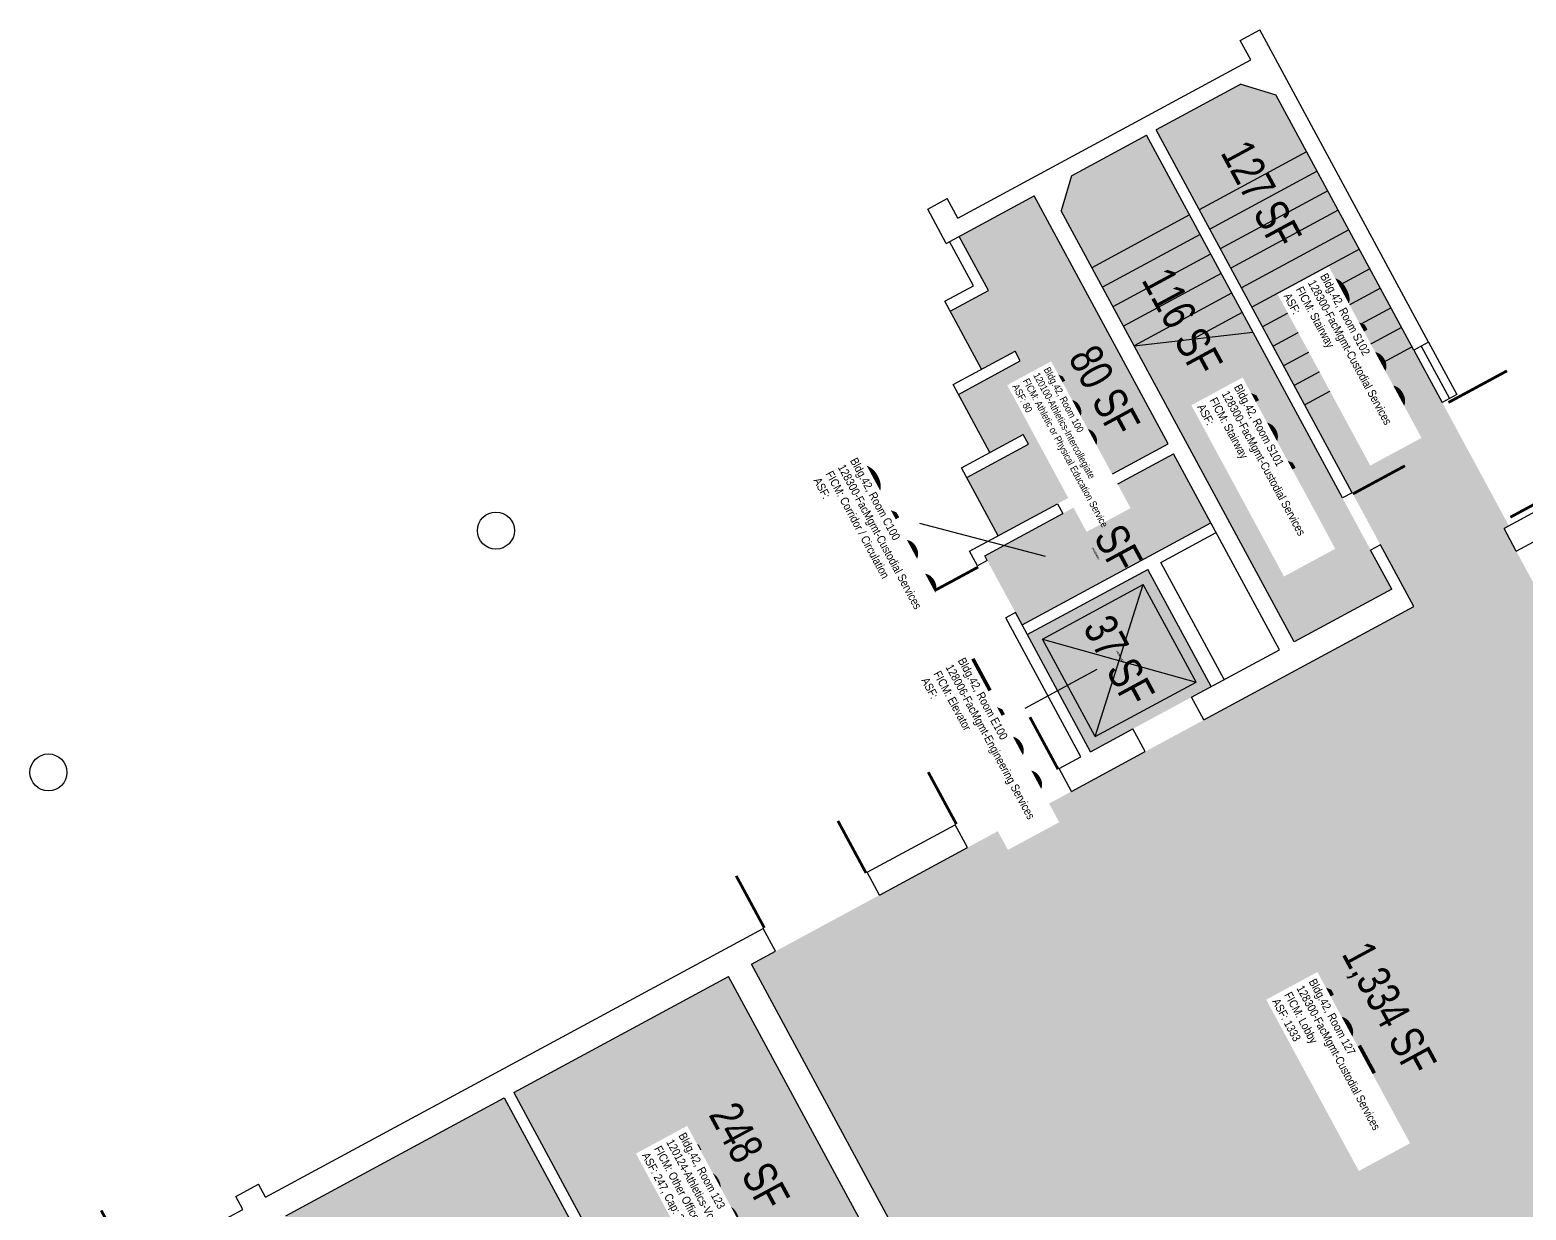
# Model space of a CAD drawing. Header units: inches. Extents: x 69218424 to 69222728, y 27664699 to 27668276.
# Drawn here: x 69219396 to 69220205, y 27667068 to 27667706 of the extents above; entities that cross this region are included whole.
import ezdxf
from ezdxf.enums import TextEntityAlignment as Align

# ---------------------------------------------------------------- set-up
doc = ezdxf.new("R2010")
doc.units = ezdxf.units.IN
doc.header["$LTSCALE"] = 240
doc.header["$MEASUREMENT"] = 0
doc.layers.get('0').update_dxf_attribs({"linetype": 'CONTINUOUS'})
for name, color, linetype in [('A-DOOR', 2, 'CONTINUOUS'), ('A-FLOR', 3, 'CONTINUOUS'), ('A-GLAZ', 1, 'CONTINUOUS'), ('A-IDEN-RNUM', 7, 'CONTINUOUS'), ('A-IDEN-SNUM', 4, 'CONTINUOUS'), ('A-IDEN-VNUM', 4, 'CONTINUOUS'), ('A-WALL', 5, 'CONTINUOUS'), ('AREA-TEXT', 3, 'CONTINUOUS'), ('Rooms-Category-Color', 7, 'CONTINUOUS'), ('Rooms-College-Color', 7, 'CONTINUOUS'), ('Rooms-Department-Color', 7, 'CONTINUOUS'), ('Rooms-Division-Color', 7, 'CONTINUOUS'), ('Rooms-Information', 7, 'CONTINUOUS')]:
    doc.layers.add(name, color=color, linetype=linetype)
doc.layers.add('A-REV', color=1, linetype='CONTINUOUS', true_color=0xff0000)
doc.styles.add('Arial', font='arial.ttf')
doc.styles.add('CP_AREA', font='arial.ttf', dxfattribs={"height": 15})
doc.styles.add('CP_ROOMSNUMBER', font='arial.ttf', dxfattribs={"height": 1})
doc.styles.add('CP_ROOMVNUMBER', font='arial.ttf', dxfattribs={"width": 0.85, "height": 0.075})

# ---------------------------------------------------------------- blocks, each defined once
blk = doc.blocks.new('ProjectRev')
at = {"transparency": 16777216}
for p, q in [((0, 0.122), (-0.1221, -0.0895)), ((0.1221, -0.0895), (0, 0.122)), ((-0.1221, -0.0895), (0.1221, -0.0895))]:
    blk.add_line(p, q, dxfattribs=at)
at = {"transparency": 16777216, "insert": (-0.1798, -0.1151), "char_height": 0.0625, "attachment_point": 1, "style": 'Arial'}
blk.add_mtext_dynamic_manual_height_columns('PJ#', width=0.24749, gutter_width=0.3125, heights=[0], dxfattribs=at)
at = {"transparency": 16777216, "style": 'Arial', "width": 0.75}
blk.add_attdef('YEAR', text='', height=0.0625, dxfattribs=at).set_placement((0, -0.0359), align=Align.MIDDLE_CENTER)
at = {"transparency": 16777216, "style": 'Arial'}
blk.add_attdef('PROJECT', text='', height=0.0625, dxfattribs=at).set_placement((-0.0276, -0.1151), align=Align.TOP_LEFT)

msp = doc.modelspace()

# ---------------------------------------------------------------- hatches: boundary and pattern name
at = {"layer": 'Rooms-Category-Color', "true_color": 0xadadad}
for points in [[(69220004.92, 27667652.18), (69220050.66, 27667676.9), (69220069.64, 27667671.24), (69220195.62, 27667438.1), (69220137.55, 27667406.72)], [(69220079.49, 27667375.35), (69220132.27, 27667403.87), (69220105.65, 27667453.14), (69219999.64, 27667649.33), (69219959.17, 27667627.46), (69219953.51, 27667608.48)], [(69220034.49, 27667439.69), (69220014.28, 27667477.08), (69219912.23, 27667421.93), (69219928.87, 27667391.14), (69219932.44, 27667384.54)], [(69220199.63, 27667424.36), (69220192.98, 27667436.67), (69220137.55, 27667406.72), (69220144.21, 27667394.41), (69219786.14, 27667200.92), (69219899.29, 27666991.53), (69219979.16, 27666843.73), (69220082.09, 27666899.35), (69220097.93, 27666907.91), (69220098.4, 27666907.03), (69220393.12, 27667066.29)], [(69219969.52, 27667315.92), (69220034.62, 27667351.1), (69220000.39, 27667414.44), (69219935.29, 27667379.26)]]:
    msp.add_hatch(color=253, dxfattribs=at).paths.add_polyline_path(points)
at = {"layer": 'Rooms-Category-Color', "true_color": 0xfbafa2}
msp.add_hatch(color=21, dxfattribs=at).paths.add_polyline_path([(69219938.93, 27667616.52), (69219898.46, 27667594.65), (69219914.27, 27667565.4), (69219893.6, 27667554.23), (69219910.59, 27667522.78), (69219928.63, 27667532.52), (69219931.48, 27667527.25), (69219898.05, 27667509.18), (69219915.04, 27667477.73), (69219933.08, 27667487.47), (69219935.93, 27667482.2), (69219902.5, 27667464.13), (69219919.5, 27667432.68), (69220011.43, 27667482.36)])
at = {"layer": 'Rooms-Category-Color', "true_color": 0xfa9ba3}
for points in [[(69219881.27, 27666995.43), (69219773.83, 27667194.26), (69219657.7, 27667131.51), (69219745.17, 27666969.63), (69219622, 27666903.07), (69219641.97, 27666866.12)], [(69219737.04, 27666972.06), (69219652.42, 27667128.66), (69219534.53, 27667064.95), (69219619.15, 27666908.35)]]:
    msp.add_hatch(color=241, dxfattribs=at).paths.add_polyline_path(points)
at = {"layer": 'Rooms-College-Color', "true_color": 0xadadad}
for points in [[(69220004.92, 27667652.18), (69220050.66, 27667676.9), (69220069.64, 27667671.24), (69220195.62, 27667438.1), (69220137.55, 27667406.72)], [(69220079.49, 27667375.35), (69220132.27, 27667403.87), (69220105.65, 27667453.14), (69219999.64, 27667649.33), (69219959.17, 27667627.46), (69219953.51, 27667608.48)], [(69220034.49, 27667439.69), (69220014.28, 27667477.08), (69219912.23, 27667421.93), (69219928.87, 27667391.14), (69219932.44, 27667384.54)], [(69219969.52, 27667315.92), (69220034.62, 27667351.1), (69220000.39, 27667414.44), (69219935.29, 27667379.26)]]:
    msp.add_hatch(color=253, dxfattribs=at).paths.add_polyline_path(points)
at = {"layer": 'Rooms-College-Color', "true_color": 0xffff64}
for points in [[(69219938.93, 27667616.52), (69219898.46, 27667594.65), (69219914.27, 27667565.4), (69219893.6, 27667554.23), (69219910.59, 27667522.78), (69219928.63, 27667532.52), (69219931.48, 27667527.25), (69219898.05, 27667509.18), (69219915.04, 27667477.73), (69219933.08, 27667487.47), (69219935.93, 27667482.2), (69219902.5, 27667464.13), (69219919.5, 27667432.68), (69220011.43, 27667482.36)], [(69220199.63, 27667424.36), (69220192.98, 27667436.67), (69220137.55, 27667406.72), (69220144.21, 27667394.41), (69219786.14, 27667200.92), (69219899.29, 27666991.53), (69219979.16, 27666843.73), (69220082.09, 27666899.35), (69220097.93, 27666907.91), (69220098.4, 27666907.03), (69220393.12, 27667066.29)], [(69219881.27, 27666995.43), (69219773.83, 27667194.26), (69219657.7, 27667131.51), (69219745.17, 27666969.63), (69219622, 27666903.07), (69219641.97, 27666866.12)], [(69219737.04, 27666972.06), (69219652.42, 27667128.66), (69219534.53, 27667064.95), (69219619.15, 27666908.35)]]:
    msp.add_hatch(color=51, dxfattribs=at).paths.add_polyline_path(points)
at = {"layer": 'Rooms-Department-Color', "true_color": 0xacacac}
for points in [[(69220004.92, 27667652.18), (69220050.66, 27667676.9), (69220069.64, 27667671.24), (69220195.62, 27667438.1), (69220137.55, 27667406.72)], [(69220079.49, 27667375.35), (69220132.27, 27667403.87), (69220105.65, 27667453.14), (69219999.64, 27667649.33), (69219959.17, 27667627.46), (69219953.51, 27667608.48)], [(69220034.49, 27667439.69), (69220014.28, 27667477.08), (69219912.23, 27667421.93), (69219928.87, 27667391.14), (69219932.44, 27667384.54)], [(69220199.63, 27667424.36), (69220192.98, 27667436.67), (69220137.55, 27667406.72), (69220144.21, 27667394.41), (69219786.14, 27667200.92), (69219899.29, 27666991.53), (69219979.16, 27666843.73), (69220082.09, 27666899.35), (69220097.93, 27666907.91), (69220098.4, 27666907.03), (69220393.12, 27667066.29)], [(69219969.52, 27667315.92), (69220034.62, 27667351.1), (69220000.39, 27667414.44), (69219935.29, 27667379.26)]]:
    msp.add_hatch(color=253, dxfattribs=at).paths.add_polyline_path(points)
at = {"layer": 'Rooms-Department-Color', "true_color": 0x604aed}
for points in [[(69219938.93, 27667616.52), (69219898.46, 27667594.65), (69219914.27, 27667565.4), (69219893.6, 27667554.23), (69219910.59, 27667522.78), (69219928.63, 27667532.52), (69219931.48, 27667527.25), (69219898.05, 27667509.18), (69219915.04, 27667477.73), (69219933.08, 27667487.47), (69219935.93, 27667482.2), (69219902.5, 27667464.13), (69219919.5, 27667432.68), (69220011.43, 27667482.36)], [(69219881.27, 27666995.43), (69219773.83, 27667194.26), (69219657.7, 27667131.51), (69219745.17, 27666969.63), (69219622, 27666903.07), (69219641.97, 27666866.12)], [(69219737.04, 27666972.06), (69219652.42, 27667128.66), (69219534.53, 27667064.95), (69219619.15, 27666908.35)]]:
    msp.add_hatch(color=173, dxfattribs=at).paths.add_polyline_path(points)
at = {"layer": 'Rooms-Division-Color', "true_color": 0xadadad}
for points in [[(69220004.92, 27667652.18), (69220050.66, 27667676.9), (69220069.64, 27667671.24), (69220195.62, 27667438.1), (69220137.55, 27667406.72)], [(69220079.49, 27667375.35), (69220132.27, 27667403.87), (69220105.65, 27667453.14), (69219999.64, 27667649.33), (69219959.17, 27667627.46), (69219953.51, 27667608.48)], [(69220034.49, 27667439.69), (69220014.28, 27667477.08), (69219912.23, 27667421.93), (69219928.87, 27667391.14), (69219932.44, 27667384.54)], [(69220199.63, 27667424.36), (69220192.98, 27667436.67), (69220137.55, 27667406.72), (69220144.21, 27667394.41), (69219786.14, 27667200.92), (69219899.29, 27666991.53), (69219979.16, 27666843.73), (69220082.09, 27666899.35), (69220097.93, 27666907.91), (69220098.4, 27666907.03), (69220393.12, 27667066.29)], [(69219969.52, 27667315.92), (69220034.62, 27667351.1), (69220000.39, 27667414.44), (69219935.29, 27667379.26)]]:
    msp.add_hatch(color=253, dxfattribs=at).paths.add_polyline_path(points)
at = {"layer": 'Rooms-Division-Color', "true_color": 0x604aed}
for points in [[(69219938.93, 27667616.52), (69219898.46, 27667594.65), (69219914.27, 27667565.4), (69219893.6, 27667554.23), (69219910.59, 27667522.78), (69219928.63, 27667532.52), (69219931.48, 27667527.25), (69219898.05, 27667509.18), (69219915.04, 27667477.73), (69219933.08, 27667487.47), (69219935.93, 27667482.2), (69219902.5, 27667464.13), (69219919.5, 27667432.68), (69220011.43, 27667482.36)], [(69219881.27, 27666995.43), (69219773.83, 27667194.26), (69219657.7, 27667131.51), (69219745.17, 27666969.63), (69219622, 27666903.07), (69219641.97, 27666866.12)], [(69219737.04, 27666972.06), (69219652.42, 27667128.66), (69219534.53, 27667064.95), (69219619.15, 27666908.35)]]:
    msp.add_hatch(color=173, dxfattribs=at).paths.add_polyline_path(points)

# ---------------------------------------------------------------- linework, layer by layer
at = {"layer": 'A-DOOR'}
for points in [[(69220162.93, 27667504.78, 1.5, 1.5, 0), (69220194.6, 27667521.89, 0, 0, 0), (69220194.24, 27667522.55, 0, 0, -0.414214), (69220179.69, 27667473.77, 0, 0, -0.414214)], [(69219979.1, 27667464.89, 1.5, 1.5, 0), (69219963.89, 27667493.04, 0, 0, 0), (69219964.55, 27667493.4, 0, 0, 0.414214), (69219951.61, 27667450.03, 0, 0, 0.414214)], [(69220196.45, 27667442.75, 1.5, 1.5, 0), (69220228.12, 27667459.87, 0, 0, 0), (69220228.47, 27667459.21, 0, 0, 0.414214), (69220179.69, 27667473.77, 0, 0, 0.414214)], [(69220111.29, 27667455.33, 1.5, 1.5, 0), (69220139.44, 27667470.54, 0, 0, 0), (69220139.08, 27667471.2, 0, 0, -0.414214), (69220126.14, 27667427.84, 0, 0, -0.414214)], [(69219908.74, 27667415.78, 1.5, 1.5, 0), (69219880.58, 27667400.57, 0, 0, 0), (69219880.23, 27667401.23, 0, 0, 0.414214), (69219923.59, 27667388.29, 0, 0, 0.414214)], [(69219951.92, 27667306.41, 1.5, 1.5, 0), (69219936.71, 27667334.56, 0, 0, 0), (69219937.37, 27667334.92, 0, 0, 0.414214), (69219924.43, 27667291.56, 0, 0, 0.414214)], [(69219896.94, 27667276.7, 1.5, 1.5, 0), (69219881.72, 27667304.85, 0, 0, 0), (69219881.06, 27667304.5, 0, 0, -0.414214), (69219924.43, 27667291.56, 0, 0, -0.414214)], [(69219848.11, 27667250.31, 1.5, 1.5, 0), (69219832.9, 27667278.47, 0, 0, 0), (69219833.56, 27667278.82, 0, 0, 0.414214), (69219820.62, 27667235.46, 0, 0, 0.414214)], [(69219793.12, 27667220.6, 1.5, 1.5, 0), (69219777.91, 27667248.75, 0, 0, 0), (69219777.25, 27667248.4, 0, 0, -0.414214), (69219820.62, 27667235.46, 0, 0, -0.414214)], [(69219451.74, 27667036.13, 1.5, 1.5, 0), (69219434.62, 27667067.8, 0, 0, 0), (69219433.96, 27667067.44, 0, 0, -0.414214), (69219482.75, 27667052.88, 0, 0, -0.414214)]]:
    msp.add_lwpolyline(points, format="xyseb", dxfattribs=at)
at = {"layer": 'A-FLOR'}
for p, q in [((69220086.28, 27667640.45), (69220028.21, 27667609.07)), ((69220091.98, 27667629.89), (69220033.92, 27667598.51)), ((69220097.68, 27667619.33), (69220039.62, 27667587.96)), ((69220103.39, 27667608.77), (69220045.32, 27667577.4)), ((69220022.93, 27667606.22), (69219970.15, 27667577.69)), ((69220028.64, 27667595.66), (69219975.85, 27667567.14)), ((69220109.09, 27667598.22), (69220051.03, 27667566.84)), ((69220034.34, 27667585.1), (69219981.56, 27667556.58)), ((69220114.8, 27667587.66), (69220056.73, 27667556.28)), ((69220120.5, 27667577.1), (69220062.44, 27667545.73)), ((69220040.05, 27667574.55), (69219987.26, 27667546.02)), ((69220045.75, 27667563.99), (69219992.97, 27667535.46)), ((69220126.21, 27667566.55), (69220068.14, 27667535.17)), ((69220051.46, 27667553.43), (69220025.06, 27667539.17)), ((69220131.91, 27667555.99), (69220073.85, 27667524.61)), ((69219992.97, 27667535.46), (69220057.16, 27667542.87)), ((69220137.62, 27667545.43), (69220079.55, 27667514.05)), ((69220143.32, 27667534.87), (69220085.26, 27667503.5)), ((69219943.42, 27667376.84), (69219997.97, 27667406.31)), ((69219971.94, 27667324.05), (69219997.97, 27667406.31)), ((69220026.49, 27667353.53), (69219997.97, 27667406.31)), ((69219971.94, 27667324.05), (69219943.42, 27667376.84)), ((69219943.42, 27667376.84), (69220026.49, 27667353.53)), ((69219971.94, 27667324.05), (69220026.49, 27667353.53))]:
    msp.add_line(p, q, dxfattribs=at)
at = {"layer": 'A-GLAZ'}
for p, q in [((69220148.28, 27667535.28), (69220163.59, 27667506.94)), ((69220152.19, 27667537.39), (69220167.5, 27667509.06)), ((69220144.27, 27667533.11), (69220159.58, 27667504.78)), ((69220167.5, 27667509.06), (69220159.58, 27667504.78))]:
    msp.add_line(p, q, dxfattribs=at)
at = {"layer": 'A-IDEN-VNUM'}
for p, q in [((69219876.92, 27667439.55), (69219944.85, 27667421.67)), ((69219934.06, 27667339.43), (69219973.05, 27667360.49))]:
    msp.add_line(p, q, dxfattribs=at)
at = {"layer": 'A-WALL'}
for p, q in [((69220050.36, 27667700.6), (69220060.91, 27667706.31)), ((69220152.19, 27667537.39), (69220060.91, 27667706.31)), ((69220056.06, 27667690.05), (69220050.36, 27667700.6)), ((69219897.7, 27667604.47), (69220056.06, 27667690.05)), ((69220050.66, 27667676.9), (69220004.92, 27667652.18)), ((69220050.66, 27667676.9), (69220069.64, 27667671.24)), ((69220144.27, 27667533.11), (69220069.64, 27667671.24)), ((69219959.17, 27667627.46), (69219999.64, 27667649.33)), ((69220105.65, 27667453.14), (69219999.64, 27667649.33)), ((69220110.93, 27667455.99), (69220004.92, 27667652.18)), ((69219959.17, 27667627.46), (69219953.51, 27667608.48)), ((69219891.43, 27667590.85), (69219938.93, 27667616.52)), ((69220011.43, 27667482.36), (69219938.93, 27667616.52)), ((69219881.44, 27667609.33), (69219892, 27667615.03)), ((69219891.43, 27667590.85), (69219881.44, 27667609.33)), ((69219897.7, 27667604.47), (69219892, 27667615.03)), ((69220079.49, 27667375.35), (69219953.51, 27667608.48)), ((69219906.14, 27667567.83), (69219893.19, 27667591.8)), ((69219914.27, 27667565.4), (69219898.46, 27667594.65)), ((69219890.74, 27667559.51), (69219906.14, 27667567.83)), ((69219910.59, 27667522.78), (69219890.74, 27667559.51)), ((69219893.6, 27667554.23), (69219914.27, 27667565.4)), ((69220152.19, 27667537.39), (69220144.27, 27667533.11)), ((69219895.2, 27667514.46), (69219928.63, 27667532.52)), ((69219898.05, 27667509.18), (69219931.48, 27667527.25)), ((69219931.48, 27667527.25), (69219928.63, 27667532.52)), ((69219915.04, 27667477.73), (69219895.2, 27667514.46)), ((69219899.65, 27667469.41), (69219933.08, 27667487.47)), ((69219935.93, 27667482.2), (69219933.08, 27667487.47)), ((69220287.08, 27667487.52), (69220192.98, 27667436.67)), ((69219902.5, 27667464.13), (69219935.93, 27667482.2)), ((69219979.76, 27667465.24), (69220011.43, 27667482.36)), ((69219982.61, 27667459.97), (69220014.28, 27667477.08)), ((69220071.57, 27667371.07), (69220014.28, 27667477.08)), ((69220199.63, 27667424.36), (69220292.89, 27667474.75)), ((69219919.5, 27667432.68), (69219899.65, 27667469.41)), ((69219979.76, 27667465.24), (69219982.61, 27667459.97)), ((69220110.93, 27667455.99), (69220105.65, 27667453.14)), ((69219904.1, 27667424.36), (69219951.61, 27667450.03)), ((69219951.61, 27667450.03), (69219954.46, 27667444.75)), ((69219912.23, 27667421.93), (69219954.46, 27667444.75)), ((69219932.44, 27667384.54), (69220034.49, 27667439.69)), ((69220007.44, 27667418.25), (69220037.34, 27667434.41)), ((69220199.63, 27667424.36), (69220192.98, 27667436.67)), ((69219908.38, 27667416.44), (69219904.1, 27667424.36)), ((69219913.66, 27667419.29), (69219912.23, 27667421.93)), ((69220126.14, 27667427.84), (69220120.86, 27667424.98)), ((69220132.27, 27667403.87), (69220120.86, 27667424.98)), ((69220144.21, 27667394.41), (69220126.14, 27667427.84)), ((69219913.66, 27667419.29), (69219908.38, 27667416.44)), ((69219935.29, 27667379.26), (69220000.39, 27667414.44)), ((69220034.62, 27667351.1), (69220000.39, 27667414.44)), ((69220041.67, 27667354.91), (69220007.44, 27667418.25)), ((69220132.27, 27667403.87), (69220079.49, 27667375.35)), ((69219928.87, 27667391.14), (69219923.59, 27667388.29)), ((69219969.52, 27667315.92), (69219928.87, 27667391.14)), ((69220030.72, 27667333.08), (69220144.21, 27667394.41)), ((69219964.24, 27667313.07), (69219923.59, 27667388.29)), ((69220024.06, 27667345.4), (69220071.57, 27667371.07)), ((69220030.72, 27667333.08), (69220024.06, 27667345.4)), ((69219969.52, 27667315.92), (69219992.39, 27667328.28)), ((69219999.05, 27667315.96), (69219992.39, 27667328.28)), ((69219952.58, 27667306.77), (69219964.24, 27667313.07)), ((69219959.24, 27667294.45), (69219999.05, 27667315.96)), ((69219959.24, 27667294.45), (69219952.58, 27667306.77)), ((69219848.77, 27667250.67), (69219896.28, 27667276.34)), ((69219902.93, 27667264.03), (69219896.28, 27667276.34)), ((69219902.93, 27667264.03), (69219896.28, 27667276.34)), ((69219855.42, 27667238.35), (69219902.93, 27667264.03)), ((69219855.42, 27667238.35), (69219848.77, 27667250.67)), ((69219523.47, 27667074.89), (69219792.46, 27667220.25)), ((69219799.12, 27667207.93), (69219792.46, 27667220.25)), ((69219786.14, 27667200.92), (69219799.12, 27667207.93)), ((69219864.11, 27667056.64), (69219786.14, 27667200.92)), ((69219657.7, 27667131.51), (69219773.83, 27667194.26)), ((69219851.79, 27667049.98), (69219773.83, 27667194.26)), ((69219657.7, 27667131.51), (69219745.17, 27666969.63)), ((69219534.53, 27667064.95), (69219652.42, 27667128.66)), ((69219652.42, 27667128.66), (69219737.04, 27666972.06)), ((69219507.35, 27667075.27), (69219519.67, 27667081.93)), ((69219523.47, 27667074.89), (69219519.67, 27667081.93)), ((69219511.16, 27667068.24), (69219507.35, 27667075.27)), ((69219482.75, 27667052.88), (69219511.16, 27667068.24))]:
    msp.add_line(p, q, dxfattribs=at)
for centre in [(69219648.04, 27667435.46), (69219406.1, 27667304.72)]:
    msp.add_circle(centre, 10, dxfattribs=at)

# ---------------------------------------------------------------- block references
at = {"layer": 'A-REV', "xscale": 300, "yscale": 300, "zscale": 300, "rotation": 298.39}
msp.add_blockref('ProjectRev', (69219983.49, 27667024.12), dxfattribs=at).add_auto_attribs({'YEAR': '2019', 'PROJECT': '6047'})

# ---------------------------------------------------------------- texts
at = {"layer": 'A-IDEN-RNUM', "style": 'CP_ROOMSNUMBER', "width": 0.85}
for s, p in [('S102-00', (69220127.87, 27667507.27)), ('0100-00', (69219963.89, 27667490.4)), ('S101-00', (69220069.56, 27667475.76)), ('C100-00', (69219972.22, 27667423.16)), ('E100-00', (69219985.45, 27667367.32)), ('0127-00', (69220093.32, 27667137.3))]:
    msp.add_text(s, height=0.96, rotation=298.39, dxfattribs=at).set_placement(p, align=Align.MIDDLE)
at = {"layer": 'A-IDEN-SNUM', "style": 'CP_ROOMSNUMBER', "width": 0.85}
for s, p in [('0420S10200', (69220127.87, 27667507.27)), ('0420010000', (69219963.89, 27667490.4)), ('0420S10100', (69220069.56, 27667475.76)), ('0420C10000', (69219972.22, 27667423.16)), ('0420E10000', (69219985.45, 27667367.32)), ('0420012700', (69220093.32, 27667137.3))]:
    msp.add_text(s, height=0.96, rotation=298.39, dxfattribs=at).set_placement(p, align=Align.MIDDLE)
at = {"layer": 'A-IDEN-VNUM', "style": 'CP_ROOMVNUMBER', "width": 0.85}
for s, height, p in [('S102', 31.5, (69220108.21, 27667531.42)), ('100', 27, (69219951.43, 27667496.21)), ('101', 31.5, (69220055.49, 27667482.31)), ('C100', 31.5, (69219854.57, 27667430.78)), ('E100', 31.5, (69219912.17, 27667323.44)), ('127', 31.5, (69220096.16, 27667160.89)), ('123', 31.5, (69219754.06, 27667076.91))]:
    msp.add_text(s, height=height, rotation=298.39, dxfattribs=at).set_placement(p, align=Align.MIDDLE)
at = {"layer": 'AREA-TEXT', "style": 'CP_AREA', "width": 0.75}
for s, p in [('127 SF', (69220061.84, 27667617.4)), ('116 SF', (69220019.15, 27667548.52)), ('80 SF', (69219977.02, 27667511.17)), ('34 SF', (69219978.25, 27667437.41)), ('37 SF', (69219984.95, 27667365.18)), ('1,334 SF', (69220131.06, 27667177.09)), ('248 SF', (69219785.13, 27667097.08))]:
    msp.add_text(s, height=18, rotation=298.39, dxfattribs=at).set_placement(p, align=Align.MIDDLE_CENTER)

# ---------------------------------------------------------------- next in the draw order: texts
at = {"layer": 'Rooms-Information', "attachment_point": 7, "rotation": 298.39, "style": 'CP_ROOMVNUMBER', "bg_fill": 3, "box_fill_scale": 1.5, "bg_fill_color": 256, "bg_fill_true_color": 13158600, "bg_fill_transparency": 0}
for s, insert, char_height, width in [('Bldg.42, Room 100^M^J120100-Athletics-Intercollegiate^M^JFICM: Athletic or Physical Education Service^M^JASF: 80', (69219926.99, 27667513.4), 3.85714, 86.4), ('Bldg.42, Room S101^M^J128300-FacMgmt-Custodial Services^M^JFICM: Stairway^M^JASF: ', (69220026.97, 27667502.37), 4.5, 100.8), ('Bldg.42, Room C100^M^J128300-FacMgmt-Custodial Services^M^JFICM: Corridor / Circulation^M^JASF: ', (69219819.45, 27667462.63), 4.5, 100.8), ('Bldg.42, Room 127^M^J128300-FacMgmt-Custodial Services^M^JFICM: Lobby^M^JASF: 1333', (69220067.41, 27667180.82), 4.5, 100.8), ('Bldg.42, Room 123^M^J120124-Athletics-Volleyball Women^M^JFICM: Other Office^M^JASF: 247, Cap: 2', (69219725.56, 27667096.97), 4.5, 100.8)]:
    msp.add_mtext(s, dxfattribs=dict(at, insert=insert, char_height=char_height, width=width))

# ---------------------------------------------------------------- next in the draw order: texts
at = {"layer": 'Rooms-Information', "char_height": 4.5, "width": 100.8, "attachment_point": 7, "rotation": 298.39, "style": 'CP_ROOMVNUMBER', "bg_fill": 3, "box_fill_scale": 1.5, "bg_fill_color": 256, "bg_fill_true_color": 13158600, "bg_fill_transparency": 0}
for s, insert in [('Bldg.42, Room S102^M^J128300-FacMgmt-Custodial Services^M^JFICM: Stairway^M^JASF: ', (69220073.59, 27667562.36)), ('Bldg.42, Room E100^M^J128006-FacMgmt-Engineering Services^M^JFICM: Elevator^M^JASF: ', (69219877.73, 27667354.48))]:
    msp.add_mtext(s, dxfattribs=dict(at, insert=insert))

doc.saveas('drawing.dxf')
